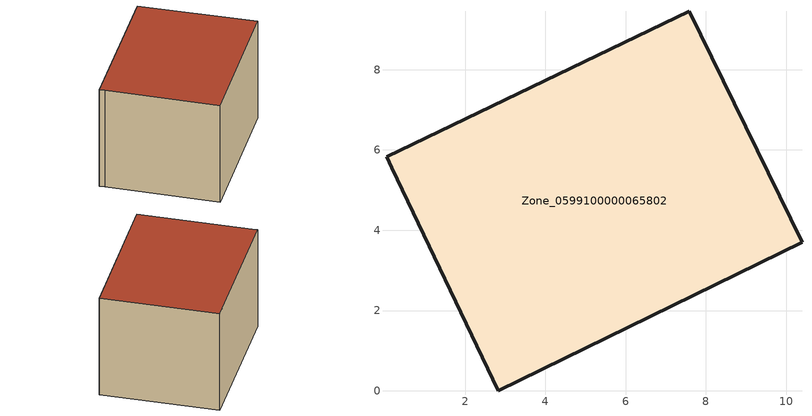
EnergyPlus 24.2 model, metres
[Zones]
Zone_0599100000065802
 floor ground (C_G): 0.04,5.83 7.59,9.46 10.39,3.7 2.83,0 0.17,5.56 z0
 wall outside (C_F): 10.39,3.7 7.59,9.46 0.04,5.83 0.17,5.56 2.83,0 10.39,3.7 z0:5.89
 roof outside (C_R): 7.59,9.46 0.04,5.83 0.17,5.56 2.83,0 10.39,3.7 z5.89
[BUILDING]
Pand.0599100000065802: North Axis=0; Terrain=City; Loads Convergence Tolerance Value=0.04; Temperature Convergence Tolerance Value=0.4; Solar Distribution=FullExterior; Maximum Number of Warmup Days=25; Minimum Number of Warmup Days=1
[Site:Location]
Rotterdam.The.Hague.AP_ZH_NLD Design_Conditions: Latitude=51.96; Longitude=4.45; Time Zone=1; Elevation=-4.5
[SITE:GROUNDTEMPERATURE:BUILDINGSURFACE]
18, 18, 18, 18, 18, 18, 18, 18, 18, 18, 18, 18
[MATERIAL] Thermal Absorptance=0.9; Solar Absorptance=0.7; Visible Absorptance=0.7
Name | Roughness | Thickness | Conductivity | Density | Specific Heat
G.TC.1946-1964 | MediumSmooth | 0.15 | 1 | 540 | 1210
F.TC.1946-1964 | Rough | 0.3 | 0.857143 | 1920 | 840
R.TC.1946-1964 | MediumRough | 0.2 | 0.235294 | 1500 | 1000
[CONSTRUCTION]
C_G: G.TC.1946-1964
C_F: F.TC.1946-1964
C_R: R.TC.1946-1964
[ZONE]
Zone_0599100000065802: Type=1; Multiplier=1; Ceiling Height=Autocalculate; Volume=Autocalculate; Floor Area=autocalculate; Part of Total Floor Area=Yes
[ZONEINFILTRATION:DESIGNFLOWRATE]
Infil_Zone_0599100000065802: Zone or ZoneList or Space or SpaceList=Zone_0599100000065802; Schedule=AlwaysOn; Design Flow Rate Calculation Method=Flow/Area; Flow Rate per Floor Area=0.003; Constant Term Coefficient=1; Temperature Term Coefficient=0; Velocity Term Coefficient=0; Velocity Squared Term Coefficient=0
[HVACTEMPLATE:ZONE:IDEALLOADSAIRSYSTEM]
Zone_0599100000065802: Maximum Heating Supply Air Temperature=50; Minimum Cooling Supply Air Temperature=13; Maximum Heating Supply Air Humidity Ratio=0.0156; Minimum Cooling Supply Air Humidity Ratio=0.0077; Heating Limit=NoLimit; Cooling Limit=NoLimit; Dehumidification Control Type=ConstantSensibleHeatRatio; Cooling Sensible Heat Ratio=0.7; Dehumidification Setpoint=60; Humidification Control Type=None; Humidification Setpoint=30; Outdoor Air Method=None; Outdoor Air Flow Rate per Person=0.00944; Outdoor Air Flow Rate per Zone Floor Area=0; Outdoor Air Flow Rate per Zone=0; Demand Controlled Ventilation Type=None; Outdoor Air Economizer Type=NoEconomizer; Heat Recovery Type=None; Sensible Heat Recovery Effectiveness=0.7; Latent Heat Recovery Effectiveness=0.65
[ZONECONTROL:THERMOSTAT]
ThermostatControl_Zone_0599100000065802: Zone or ZoneList=Zone_0599100000065802; Control Type Schedule=DualSetpointControlType; Control 1=Thermostat_Zone_0599100000065802; Temperature Difference Between Cutout And Setpoint=0
[THERMOSTATSETPOINT:DUALSETPOINT]
Thermostat_Zone_0599100000065802: Heating Setpoint Temperature Schedule=HeatingSetpoint_Zone_0599100000065802; Cooling Setpoint Temperature Schedule=CoolingSetpoint_Zone_0599100000065802
[SCHEDULE:COMPACT]
HeatingSetpoint_Zone_0599100000065802: Through: 12/31, For: AllDays, Until: 24:00, 21
CoolingSetpoint_Zone_0599100000065802: Through: 12/31, For: AllDays, Until: 24:00, 24
DualSetpointControlType: Through: 12/31, For: AllDays, Until: 24:00, 4
AlwaysOn: Through: 12/31, For: AllDays, Until: 24:00, 1
